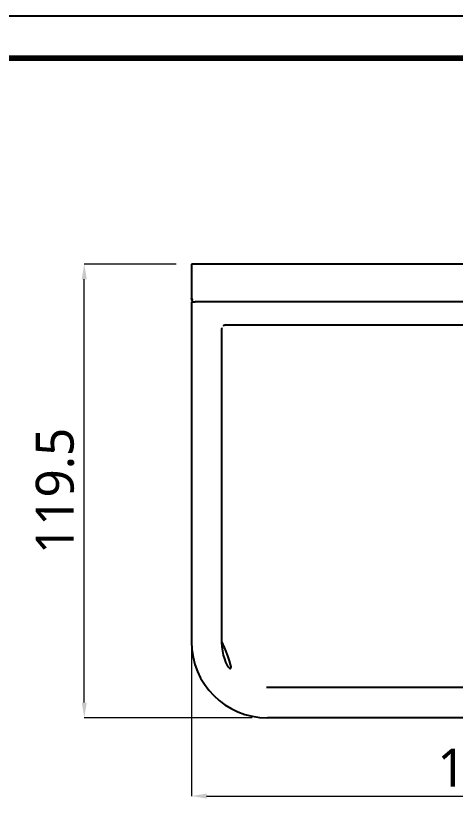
# Model space of a CAD drawing. Extents: x 16296675745 to 16296677481, y -37409619395 to -37409618123.
# Drawn here: x 16296675884.5 to 16296676000.4, y -37409618445.1 to -37409618233.2 of the extents above; entities that cross this region are included whole.
import ezdxf

# ---------------------------------------------------------------- set-up
doc = ezdxf.new("R2010")
doc.units = 0
doc.header["$LTSCALE"] = 10
doc.header["$MEASUREMENT"] = 0
doc.header["$PDMODE"] = 3
doc.header["$PDSIZE"] = -10
doc.layers.get('0').update_dxf_attribs({"linetype": 'CONTINUOUS'})
doc.layers.get('DEFPOINTS').update_dxf_attribs({"linetype": 'CONTINUOUS'})
doc.layers.add('BODY', color=7, linetype='CONTINUOUS')
doc.layers.add('Make2D$보임$선', color=7, linetype='CONTINUOUS', true_color=0x000000)
doc.styles.add('Daelim Dimension', font='')
doc.styles.get('Daelim Dimension').set_extended_font_data('NanumGothic')
doc.dimstyles.new('DEFAULT', dxfattribs={"dimscale": 2, "dimtxt": 2, "dimasz": 2, "dimexe": 0, "dimexo": 2, "dimgap": 1, "dimtad": 1, "dimdec": 1, "dimzin": 9, "dimdsep": 46, "dimtxsty": 'Daelim Dimension', "dimcen": 0.5, "dimclrd": 252, "dimclre": 252, "dimclrt": 3, "dimadec": 1, "dimazin": 0, "dimtfac": 1, "dimtdec": 1, "dimtix": 1, "dimtmove": 0, "dimatfit": 3, "dimfxl": 1, "dimtolj": 1, "dimtzin": 1, "dimlwd": 9, "dimlwe": 9, "dimarcsym": 0})

# ---------------------------------------------------------------- blocks, each defined once
blk = doc.blocks.new('*D16')
at = {"color": 5, "lineweight": 9, "ltscale": 0.5, "transparency": 16777216}
for p, q in [((16296675926.69398, -37409618298.4565), (16296675902.43299, -37409618298.4565)), ((16296675902.43299, -37409618413.9565), (16296675902.43299, -37409618302.4565)), ((16296675946.69398, -37409618417.9565), (16296675902.43299, -37409618417.9565))]:
    blk.add_line(p, q, dxfattribs=at)
at = {"color": 5, "ltscale": 0.5, "transparency": 16777216}
for points in [[(16296675901.76633, -37409618302.4565), (16296675903.09966, -37409618302.4565), (16296675902.43299, -37409618298.4565)], [(16296675901.76633, -37409618413.9565), (16296675903.09966, -37409618413.9565), (16296675902.43299, -37409618417.9565)]]:
    blk.add_solid(points, dxfattribs=at)
at = {"layer": 'DEFPOINTS', "color": 0, "ltscale": 0.5, "transparency": 16777216}
for p in [(16296675902.43299, -37409618298.4565), (16296675930.69398, -37409618298.4565), (16296675950.69398, -37409618417.9565)]:
    blk.add_point(p, dxfattribs=at)
at = {"color": 7, "ltscale": 0.5, "transparency": 16777216, "insert": (16296675894.732, -37409618358.2065), "char_height": 10, "attachment_point": 5, "rotation": 90, "style": 'Daelim Dimension'}
blk.add_mtext('\\A1;119.5', dxfattribs=at)
blk = doc.blocks.new('*D18')
at = {"color": 5, "lineweight": 9, "ltscale": 0.5, "transparency": 16777216}
for p, q in [((16296675930.69398, -37409618396.9565), (16296675930.69398, -37409618438.56663)), ((16296676082.69398, -37409618396.9565), (16296676082.69398, -37409618438.56663)), ((16296675934.69398, -37409618438.56663), (16296676078.69398, -37409618438.56663))]:
    blk.add_line(p, q, dxfattribs=at)
at = {"color": 5, "ltscale": 0.5, "transparency": 16777216}
for points in [[(16296675934.69398, -37409618437.89996), (16296675934.69398, -37409618439.23329), (16296675930.69398, -37409618438.56663)], [(16296676078.69398, -37409618437.89996), (16296676078.69398, -37409618439.23329), (16296676082.69398, -37409618438.56663)]]:
    blk.add_solid(points, dxfattribs=at)
at = {"layer": 'DEFPOINTS', "color": 0, "ltscale": 0.5, "transparency": 16777216}
for p in [(16296675930.69398, -37409618392.9565), (16296676082.69398, -37409618392.9565), (16296676082.69398, -37409618438.56663)]:
    blk.add_point(p, dxfattribs=at)
at = {"color": 7, "ltscale": 0.5, "transparency": 16777216, "insert": (16296676006.69398, -37409618431.12314), "char_height": 10, "attachment_point": 5, "style": 'Daelim Dimension'}
blk.add_mtext('\\A1;152', dxfattribs=at)

msp = doc.modelspace()

# ---------------------------------------------------------------- linework, layer by layer
at = {"ltscale": 0.5}
msp.add_lwpolyline([(16296675826.83497, -37409618710.177017), (16296676477.83497, -37409618710.177017), (16296676477.83497, -37409618233.177017), (16296675826.83497, -37409618233.177017)], close=True, dxfattribs=at)
at = {"color": 5, "linetype": 'ByBlock', "lineweight": 200, "const_width": 1.5}
msp.add_lwpolyline([(16296675837.303169, -37409618689.752296), (16296676467.303169, -37409618689.752296), (16296676467.303169, -37409618244.252296), (16296675837.303169, -37409618244.252296)], close=True, dxfattribs=at)
at = {"layer": 'BODY'}
for p, q in [((16296675931.693979, -37409618298.456497), (16296675930.693979, -37409618298.456497)), ((16296675930.693979, -37409618298.456497), (16296675930.693979, -37409618307.456497)), ((16296675930.693979, -37409618308.456497), (16296675931.693979, -37409618308.456497)), ((16296675930.693979, -37409618308.456497), (16296675930.693979, -37409618397.956497)), ((16296676081.693979, -37409618308.456497), (16296675931.693979, -37409618308.456497)), ((16296675939.693979, -37409618314.456497), (16296676073.693979, -37409618314.456497)), ((16296675938.693859, -37409618398.004448), (16296675938.693979, -37409618315.456497)), ((16296675938.708719, -37409618315.285423), (16296675938.69754, -37409618315.372147)), ((16296676062.90637, -37409618409.956497), (16296675950.48159, -37409618409.956497)), ((16296676062.693979, -37409618417.956497), (16296675950.693979, -37409618417.956497))]:
    msp.add_line(p, q, dxfattribs=at)
for centre, radius, start, end in [((16296675931.693979, -37409618307.456497), 1, 180, 270), ((16296675939.693979, -37409618315.456497), 1.000001, 90, 180), ((16296675950.693991, -37409618397.95649), 20.00001, 180, 270), ((16296675950.686831, -37409618397.96521), 11.99304, 180.18753008, 269.01946627)]:
    msp.add_arc(centre, radius, start, end, dxfattribs=at)
at = {"layer": 'Make2D$보임$선', "color": 0}
msp.add_line((16296676082.693979, -37409618298.456497), (16296675930.693979, -37409618298.456497), dxfattribs=at)

# ---------------------------------------------------------------- dimensions: what is measured, and where the dimension line sits
at = {"ltscale": 0.5}
dim = msp.add_linear_dim(base=(16296675902.432989, -37409618298.456497), p1=(16296675950.693979, -37409618417.956497), p2=(16296675930.693979, -37409618298.456497), angle=90, dimstyle='DEFAULT', override={"dimtxt": 5, "dimclrd": 5, "dimclre": 5, "dimclrt": 7}, dxfattribs=at)
dim.commit()
dim.dimension.update_dxf_attribs({"geometry": '*D16', "text_midpoint": (16296675894.732, -37409618358.206497)})
dim = msp.add_linear_dim(base=(16296676082.693979, -37409618438.566628), p1=(16296675930.693979, -37409618392.956497), p2=(16296676082.693979, -37409618392.956497), dimstyle='DEFAULT', override={"dimtxt": 5, "dimclrd": 5, "dimclre": 5, "dimclrt": 7}, dxfattribs=at)
dim.commit()
dim.dimension.update_dxf_attribs({"geometry": '*D18', "text_midpoint": (16296676006.693979, -37409618431.123138)})

doc.saveas('drawing.dxf')
